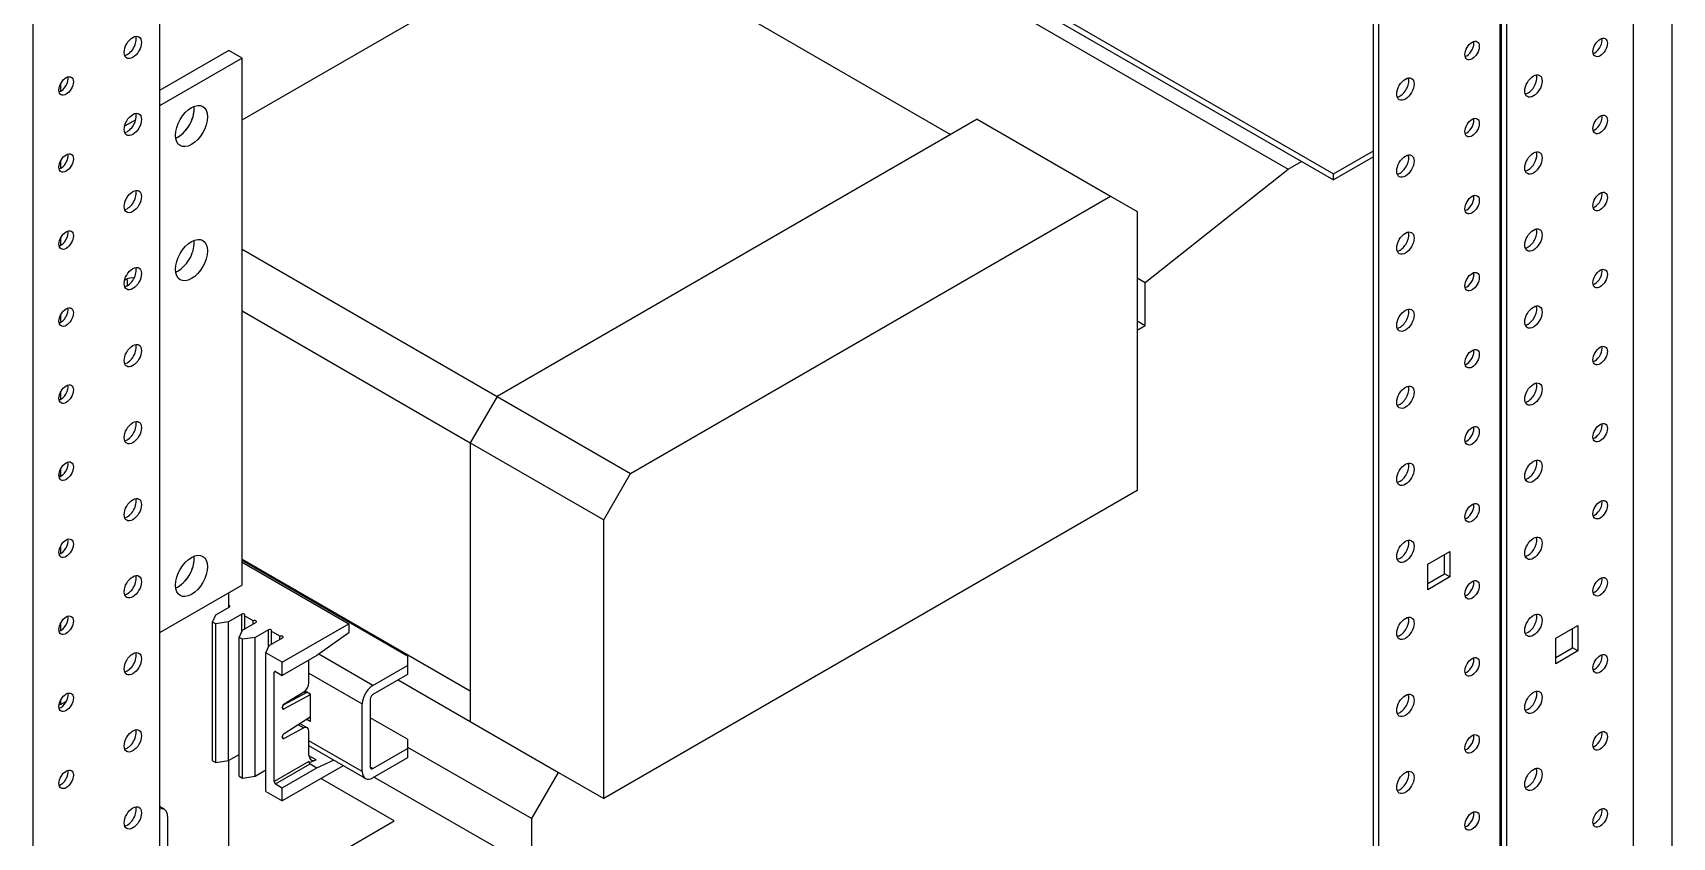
# Model space of a CAD drawing. Header units: millimetres. Extents: x -116965 to 323937, y 291661 to 566926.
# Drawn here: x -24622.3 to -24374, y 303351 to 303472.7 of the extents above; entities that cross this region are included whole.
import ezdxf

# ---------------------------------------------------------------- set-up
doc = ezdxf.new("R2010")
doc.units = ezdxf.units.MM
doc.layers.add('ALPHA', color=255, linetype='Continuous')

msp = doc.modelspace()

# ---------------------------------------------------------------- linework, layer by layer
at = {"layer": 'ALPHA'}
for p, q in [((-24400.030867, 303312.237372), (-24400.030867, 303641.635421)), ((-24419.223765, 303301.739558), (-24419.223765, 303631.487535)), ((-24418.415643, 303302.206128), (-24418.415643, 303631.020965)), ((-24379.827816, 303164.334848), (-24379.827816, 303630.904323)), ((-24399.828836, 303153.720392), (-24399.828836, 303620.289867)), ((-24399.020714, 303153.253823), (-24399.020714, 303619.823298)), ((-24519.157078, 303505.588971), (-24425.28468, 303451.391717)), ((-24519.157078, 303504.655832), (-24425.28468, 303450.458578)), ((-24603.071528, 303502.014505), (-24603.071528, 303035.445031)), ((-24519.162136, 303502.325905), (-24432.153718, 303452.091572)), ((-24590.545636, 303459.556683), (-24521.249172, 303499.565016)), ((-24373.968931, 303222.772675), (-24373.968931, 303499.448373)), ((-24622.264426, 303490.93348), (-24622.264426, 303024.364006)), ((-24538.825826, 303489.41713), (-24483.267436, 303457.340478)), ((-24592.565942, 303470.054496), (-24603.071528, 303463.989093)), ((-24590.545636, 303468.888073), (-24592.565942, 303470.054496)), ((-24405.355132, 303469.26553), (-24405.224082, 303469.189868)), ((-24590.545636, 303468.888073), (-24603.071528, 303461.656246)), ((-24590.545636, 303389.104693), (-24590.545636, 303468.888073)), ((-24618.021786, 303463.895779), (-24618.021786, 303465.068658)), ((-24606.670771, 303459.578222), (-24608.361628, 303458.602005)), ((-24479.226826, 303459.673326), (-24551.957809, 303417.682073)), ((-24479.226826, 303459.673326), (-24459.023775, 303448.009089)), ((-24425.28468, 303451.391717), (-24419.223765, 303454.890988)), ((-24618.021786, 303452.231542), (-24618.021786, 303453.404421)), ((-24618.021786, 303452.231542), (-24618.021786, 303453.404421)), ((-24453.770982, 303434.945143), (-24432.153718, 303452.091572)), ((-24432.153718, 303452.091572), (-24430.133412, 303453.257995)), ((-24419.223765, 303453.95785), (-24425.28468, 303450.458578)), ((-24425.28468, 303450.458578), (-24425.28468, 303451.391717)), ((-24531.754758, 303406.017836), (-24459.023775, 303448.009089)), ((-24459.023775, 303448.009089), (-24454.983165, 303445.676241)), ((-24454.983165, 303445.676241), (-24454.983165, 303403.451704)), ((-24618.021786, 303440.567306), (-24618.021786, 303441.740185)), ((-24590.545636, 303439.960765), (-24551.957809, 303417.682073)), ((-24454.983165, 303435.644998), (-24453.770982, 303434.945143)), ((-24453.770982, 303428.413171), (-24453.770982, 303434.945143)), ((-24618.021786, 303428.903069), (-24618.021786, 303430.075948)), ((-24590.545636, 303430.629376), (-24555.998419, 303410.683531)), ((-24454.983165, 303429.113025), (-24453.770982, 303428.413171)), ((-24454.983165, 303427.713317), (-24453.770982, 303428.413171)), ((-24618.021786, 303417.238832), (-24618.021786, 303418.411711)), ((-24551.957809, 303417.682073), (-24555.998419, 303410.683531)), ((-24551.957809, 303417.682073), (-24531.754758, 303406.017836)), ((-24555.998419, 303410.683531), (-24555.998419, 303368.458993)), ((-24555.998419, 303410.683531), (-24535.795369, 303399.019294)), ((-24618.021786, 303405.667909), (-24618.301835, 303405.829595)), ((-24618.021786, 303405.574595), (-24618.021786, 303406.747474)), ((-24618.021786, 303405.574595), (-24618.021786, 303405.667909)), ((-24535.795369, 303399.019294), (-24531.754758, 303406.017836)), ((-24454.983165, 303403.451704), (-24535.795369, 303356.794756)), ((-24535.795369, 303356.794756), (-24535.795369, 303399.019294)), ((-24618.021786, 303393.910358), (-24618.021786, 303395.083237)), ((-24618.021786, 303393.910358), (-24618.021786, 303395.083237)), ((-24590.545636, 303393.070533), (-24555.998419, 303373.124688)), ((-24565.493853, 303378.373595), (-24590.545636, 303392.837248)), ((-24590.545636, 303392.603964), (-24574.383196, 303383.272574)), ((-24411.001123, 303392.289029), (-24407.647417, 303394.225292)), ((-24411.001123, 303388.416503), (-24411.001123, 303392.289029)), ((-24408.455539, 303390.819335), (-24408.455539, 303393.758723)), ((-24407.647417, 303394.225292), (-24407.647417, 303390.352766)), ((-24411.001123, 303389.349641), (-24408.455539, 303390.819335)), ((-24407.647417, 303390.352766), (-24411.001123, 303388.416503)), ((-24407.647417, 303390.352766), (-24408.455539, 303390.819335)), ((-24590.545636, 303389.104693), (-24603.071528, 303381.872866)), ((-24592.565942, 303385.768721), (-24592.565942, 303387.938269)), ((-24594.525638, 303384.63729), (-24592.505332, 303385.803713)), ((-24618.021786, 303382.246121), (-24618.021786, 303383.419)), ((-24618.021786, 303382.246121), (-24618.021786, 303383.419)), ((-24595.037966, 303383.533375), (-24594.525638, 303384.63729)), ((-24595.037966, 303362.537748), (-24595.037966, 303383.533375)), ((-24594.538588, 303383.245058), (-24595.037966, 303383.533375)), ((-24592.626551, 303383.540852), (-24594.538588, 303383.245058)), ((-24594.538588, 303362.249432), (-24594.538588, 303383.245058)), ((-24590.606246, 303384.707275), (-24592.626551, 303383.540852)), ((-24592.626551, 303362.545225), (-24592.626551, 303383.540852)), ((-24590.606246, 303382.043253), (-24590.606246, 303384.707275)), ((-24590.485027, 303382.304442), (-24588.464722, 303383.470866)), ((-24590.202185, 303384.47399), (-24590.202185, 303382.467742)), ((-24588.868783, 303383.704151), (-24590.202185, 303384.47399)), ((-24588.868783, 303383.237581), (-24588.868783, 303383.704151)), ((-24586.565635, 303382.374428), (-24588.585941, 303381.208004)), ((-24586.565635, 303379.710406), (-24586.565635, 303382.374428)), ((-24584.484721, 303377.440456), (-24574.383196, 303383.272574)), ((-24574.383196, 303383.272574), (-24574.383196, 303381.872866)), ((-24391.606194, 303381.091362), (-24388.252488, 303383.027625)), ((-24389.06061, 303379.621668), (-24389.06061, 303382.561056)), ((-24388.252488, 303383.027625), (-24388.252488, 303379.155098)), ((-24590.997356, 303381.200527), (-24590.485027, 303382.304442)), ((-24590.997356, 303360.204901), (-24590.997356, 303381.200527)), ((-24590.497978, 303380.912211), (-24590.997356, 303381.200527)), ((-24588.585941, 303381.208004), (-24590.497978, 303380.912211)), ((-24590.497978, 303359.916585), (-24590.497978, 303380.912211)), ((-24588.585941, 303360.212378), (-24588.585941, 303381.208004)), ((-24586.956746, 303378.86768), (-24586.444417, 303379.971595)), ((-24586.444417, 303379.971595), (-24584.424112, 303381.138019)), ((-24586.161574, 303382.141143), (-24586.161574, 303380.134894)), ((-24584.828173, 303381.371303), (-24586.161574, 303382.141143)), ((-24584.828173, 303380.904734), (-24584.828173, 303381.371303)), ((-24574.383196, 303381.872866), (-24579.231928, 303378.484988)), ((-24391.606194, 303377.218835), (-24391.606194, 303381.091362)), ((-24586.956746, 303357.872053), (-24586.956746, 303378.86768)), ((-24584.484721, 303377.440456), (-24586.956746, 303378.86768)), ((-24579.231928, 303378.485571), (-24584.484721, 303375.45287)), ((-24584.484721, 303375.45287), (-24584.484721, 303377.440456)), ((-24580.444111, 303374.342707), (-24580.444111, 303377.785717)), ((-24579.232433, 303378.485279), (-24579.231928, 303378.484988)), ((-24579.231928, 303378.484988), (-24579.231928, 303378.485571)), ((-24570.746647, 303373.941185), (-24578.953591, 303378.679466)), ((-24565.493853, 303378.373595), (-24565.493853, 303376.973886)), ((-24391.606194, 303378.151974), (-24389.06061, 303379.621668)), ((-24388.252488, 303379.155098), (-24391.606194, 303377.218835)), ((-24388.252488, 303379.155098), (-24389.06061, 303379.621668)), ((-24585.696904, 303375.919439), (-24585.494874, 303376.036082)), ((-24585.696904, 303359.365554), (-24585.696904, 303375.919439)), ((-24585.494874, 303376.036082), (-24584.484721, 303375.45287)), ((-24580.444111, 303375.807462), (-24572.362891, 303371.141768)), ((-24570.746647, 303373.941185), (-24565.493853, 303376.973886)), ((-24565.493853, 303375.574178), (-24570.746647, 303372.541476)), ((-24565.493853, 303376.973886), (-24565.493853, 303375.574178)), ((-24584.372919, 303370.943884), (-24580.693553, 303372.918776)), ((-24580.242081, 303372.485857), (-24584.192325, 303370.365572)), ((-24584.192252, 303371.126459), (-24581.22403, 303372.95985)), ((-24581.050203, 303373.089272), (-24581.050203, 303372.727345)), ((-24581.026142, 303373.110797), (-24580.242081, 303372.658119)), ((-24580.242081, 303372.658119), (-24580.242081, 303368.458993)), ((-24566.908067, 303374.757681), (-24555.998419, 303368.458993)), ((-24618.021786, 303371.080085), (-24618.021786, 303371.754763)), ((-24617.961177, 303371.106775), (-24617.158238, 303371.570352)), ((-24584.484721, 303370.546468), (-24584.484721, 303370.607888)), ((-24584.192325, 303370.365572), (-24584.484534, 303370.534279)), ((-24582.464416, 303372.193697), (-24582.464416, 303371.968269)), ((-24582.129681, 303372.400454), (-24582.129681, 303372.147937)), ((-24572.362891, 303360.877239), (-24572.362891, 303371.141768)), ((-24571.150708, 303371.841622), (-24571.150708, 303361.577093)), ((-24584.198682, 303366.659783), (-24580.242081, 303369.200922)), ((-24581.22403, 303367.489973), (-24584.192252, 303365.895957)), ((-24582.109801, 303368.001373), (-24581.22403, 303367.489973)), ((-24581.819115, 303368.188067), (-24580.680805, 303367.530863)), ((-24580.242081, 303368.458993), (-24580.850417, 303368.810216)), ((-24565.493853, 303365.776219), (-24571.150708, 303369.042205)), ((-24555.998419, 303368.458993), (-24542.664406, 303360.760597)), ((-24584.484721, 303366.076814), (-24584.484721, 303366.145262)), ((-24584.192252, 303365.895957), (-24584.484537, 303366.064708)), ((-24580.444111, 303363.425858), (-24580.444111, 303367.007689)), ((-24572.362891, 303360.877239), (-24580.444111, 303365.542934)), ((-24565.493853, 303365.776219), (-24565.493853, 303364.37651)), ((-24595.037966, 303362.537748), (-24594.538588, 303362.249432)), ((-24594.538588, 303362.249432), (-24592.626551, 303362.545225)), ((-24592.626551, 303362.545225), (-24590.997356, 303363.485841)), ((-24592.565942, 303348.205094), (-24592.565942, 303362.580218)), ((-24571.889504, 303359.830892), (-24580.444111, 303364.769896)), ((-24579.358636, 303362.660517), (-24580.437471, 303363.283382)), ((-24579.358636, 303362.660517), (-24580.381889, 303362.193927)), ((-24579.231928, 303361.4657), (-24576.711605, 303362.614933)), ((-24570.746647, 303361.343809), (-24565.493853, 303364.37651)), ((-24565.493853, 303362.976802), (-24570.746647, 303359.9441)), ((-24565.493853, 303364.609795), (-24546.705016, 303353.762055)), ((-24565.493853, 303364.37651), (-24565.493853, 303362.976802)), ((-24590.997356, 303360.204901), (-24590.497978, 303359.916585)), ((-24590.497978, 303359.916585), (-24588.585941, 303360.212378)), ((-24588.585941, 303360.212378), (-24586.956746, 303361.152994)), ((-24580.444111, 303362.398256), (-24585.696904, 303359.365554)), ((-24585.494874, 303359.015627), (-24580.242081, 303362.048329)), ((-24575.254697, 303361.773787), (-24584.484721, 303356.444829)), ((-24584.484721, 303358.432415), (-24579.231928, 303361.465117)), ((-24580.256362, 303362.057158), (-24579.231928, 303361.4657)), ((-24580.242081, 303362.048329), (-24579.231928, 303361.465117)), ((-24579.231928, 303361.465117), (-24579.231928, 303361.4657)), ((-24570.746647, 303361.343809), (-24571.150708, 303361.577093)), ((-24570.544616, 303360.060743), (-24546.705016, 303346.296943)), ((-24546.705016, 303353.762055), (-24542.664406, 303360.760597)), ((-24542.664406, 303360.760597), (-24535.795369, 303356.794756)), ((-24586.956746, 303357.872053), (-24584.484721, 303356.444829)), ((-24585.494874, 303359.015627), (-24584.484721, 303358.432415)), ((-24584.484721, 303356.444829), (-24584.484721, 303358.432415)), ((-24567.514158, 303353.412128), (-24578.625836, 303359.827458)), ((-24602.332732, 303355.15833), (-24603.071528, 303355.584874)), ((-24601.859345, 303354.111982), (-24601.859345, 303343.847453)), ((-24575.393348, 303348.863075), (-24567.514158, 303353.412128)), ((-24546.705016, 303346.296943), (-24546.705016, 303353.762055))]:
    msp.add_line(p, q, dxfattribs=at)
for centre, major_axis, start_param, end_param in [((-24607.112138, 303470.521066), (0.928571, 1.608333), 2.3561944902, 8.6393797974), ((-24607.92026, 303470.987635), (0.928571, 1.608333), 3.5917893435, 5.8329886172), ((-24384.878578, 303470.521066), (0.771429, 1.336153), 2.3561944902, 8.6393797974), ((-24385.6867, 303470.987635), (0.771429, 1.336153), 3.926990817, 5.7318997087), ((-24404.273507, 303470.054496), (0.771429, 1.336153), 2.3561944902, 8.6393797974), ((-24405.081629, 303470.521066), (0.771429, 1.336153), 3.692878252, 3.926990817), ((-24405.081629, 303470.521066), (0.771429, 1.336153), 3.926990817, 5.7318997087), ((-24385.6867, 303470.987635), (0.771429, 1.336153), 3.692878252, 3.926990817), ((-24617.213664, 303464.688947), (0.771429, 1.336153), 2.3561944902, 8.6393797974), ((-24618.021786, 303465.155517), (0.771429, 1.336153), 3.692878252, 5.7318997087), ((-24414.375033, 303464.222378), (0.928571, 1.608333), 2.3561944902, 8.6393797974), ((-24415.183155, 303464.688947), (0.928571, 1.608333), 3.926990817, 5.8329886172), ((-24394.980104, 303464.688947), (0.928571, 1.608333), 2.3561944902, 8.6393797974), ((-24395.788226, 303465.155517), (0.928571, 1.608333), 3.926990817, 5.8329886172), ((-24598.222796, 303458.623544), (1.714286, 2.96923), 2.3561944902, 8.6393797974), ((-24415.183155, 303464.688947), (0.928571, 1.608333), 3.5917893435, 3.926990817), ((-24395.788226, 303465.155517), (0.928571, 1.608333), 3.5917893435, 3.926990817), ((-24607.112138, 303458.856829), (0.928571, 1.608333), 2.3561944902, 8.6393797974), ((-24607.92026, 303459.323398), (0.928571, 1.608333), 3.5917893435, 5.8329886172), ((-24600.243101, 303459.789968), (1.714286, 2.96923), 3.7717298997, 5.6530480611), ((-24600.243101, 303459.789968), (1.714286, 2.96923), 3.926990817, 5.6530480611), ((-24404.273507, 303458.39026), (0.771429, 1.336153), 2.3561944902, 8.6393797974), ((-24405.081629, 303458.856829), (0.771429, 1.336153), 3.926990817, 5.7318997087), ((-24384.878578, 303458.856829), (0.771429, 1.336153), 2.3561944902, 8.6393797974), ((-24385.6867, 303459.323398), (0.771429, 1.336153), 3.926990817, 5.7318997087), ((-24600.243101, 303459.789968), (1.714286, 2.96923), 3.7717298997, 3.926990817), ((-24405.081629, 303458.856829), (0.771429, 1.336153), 3.692878252, 3.926990817), ((-24385.6867, 303459.323398), (0.771429, 1.336153), 3.692878252, 3.926990817), ((-24617.213664, 303453.024711), (0.771429, 1.336153), 2.3561944902, 8.6393797974), ((-24618.021786, 303453.49128), (0.771429, 1.336153), 3.692878252, 5.7318997087), ((-24414.375033, 303452.558141), (0.928571, 1.608333), 2.3561944902, 8.6393797974), ((-24394.980104, 303453.024711), (0.928571, 1.608333), 2.3561944902, 8.6393797974), ((-24395.788226, 303453.49128), (0.928571, 1.608333), 3.926990817, 5.8329886172), ((-24415.183155, 303453.024711), (0.928571, 1.608333), 3.926990817, 5.8329886172), ((-24395.788226, 303453.49128), (0.928571, 1.608333), 3.5917893435, 3.926990817), ((-24415.183155, 303453.024711), (0.928571, 1.608333), 3.5917893435, 3.926990817), ((-24607.112138, 303447.192592), (0.928571, 1.608333), 2.3561944902, 8.6393797974), ((-24607.92026, 303447.659162), (0.928571, 1.608333), 3.5917893435, 5.8329886172), ((-24404.273507, 303446.726023), (0.771429, 1.336153), 2.3561944902, 8.6393797974), ((-24405.081629, 303447.192592), (0.771429, 1.336153), 3.926990817, 5.7318997087), ((-24384.878578, 303447.192592), (0.771429, 1.336153), 2.3561944902, 8.6393797974), ((-24385.6867, 303447.659162), (0.771429, 1.336153), 3.926990817, 5.7318997087), ((-24405.081629, 303447.192592), (0.771429, 1.336153), 3.692878252, 3.926990817), ((-24385.6867, 303447.659162), (0.771429, 1.336153), 3.692878252, 3.926990817), ((-24617.213664, 303441.360474), (0.771429, 1.336153), 2.3561944902, 8.6393797974), ((-24618.021786, 303441.827043), (0.771429, 1.336153), 3.692878252, 5.7318997087), ((-24414.375033, 303440.893904), (0.928571, 1.608333), 2.3561944902, 8.6393797974), ((-24415.183155, 303441.360474), (0.928571, 1.608333), 3.926990817, 5.8329886172), ((-24394.980104, 303441.360474), (0.928571, 1.608333), 2.3561944902, 8.6393797974), ((-24395.788226, 303441.827043), (0.928571, 1.608333), 3.926990817, 5.8329886172), ((-24598.222796, 303438.327772), (1.714286, 2.96923), 2.3561944902, 8.6393797974), ((-24600.243101, 303439.494196), (1.714286, 2.96923), 3.926990817, 5.6530480611), ((-24415.183155, 303441.360474), (0.928571, 1.608333), 3.5917893435, 3.926990817), ((-24395.788226, 303441.827043), (0.928571, 1.608333), 3.5917893435, 3.926990817), ((-24607.112138, 303435.528355), (0.928571, 1.608333), 2.3561944902, 8.6393797974), ((-24607.92026, 303435.994925), (0.928571, 1.608333), 3.5917893435, 5.8329886172), ((-24384.878578, 303435.528355), (0.771429, 1.336153), 2.3561944902, 8.6393797974), ((-24608.324321, 303432.495654), (1.714286, 2.96923), 0.7853981634, 0.8008254451), ((-24608.324321, 303432.495654), (1.714286, 2.96923), 0.1679476412, 0.7853981634), ((-24610.344626, 303433.662077), (1.714286, 2.96923), 5.2883672287, 5.6530480611), ((-24600.243101, 303439.494196), (1.714286, 2.96923), 3.7717298997, 3.926990817), ((-24404.273507, 303435.061786), (0.771429, 1.336153), 2.3561944902, 8.6393797974), ((-24405.081629, 303435.528355), (0.771429, 1.336153), 3.926990817, 5.7318997087), ((-24385.6867, 303435.994925), (0.771429, 1.336153), 3.692878252, 3.926990817), ((-24385.6867, 303435.994925), (0.771429, 1.336153), 3.926990817, 5.7318997087), ((-24405.081629, 303435.528355), (0.771429, 1.336153), 3.692878252, 3.926990817), ((-24617.213664, 303429.696237), (0.771429, 1.336153), 2.3561944902, 8.6393797974), ((-24618.021786, 303430.162806), (0.771429, 1.336153), 3.692878252, 5.7318997087), ((-24414.375033, 303429.229667), (0.928571, 1.608333), 2.3561944902, 8.6393797974), ((-24415.183155, 303429.696237), (0.928571, 1.608333), 3.926990817, 5.8329886172), ((-24394.980104, 303429.696237), (0.928571, 1.608333), 2.3561944902, 8.6393797974), ((-24395.788226, 303430.162806), (0.928571, 1.608333), 3.926990817, 5.8329886172), ((-24415.183155, 303429.696237), (0.928571, 1.608333), 3.5917893435, 3.926990817), ((-24395.788226, 303430.162806), (0.928571, 1.608333), 3.5917893435, 3.926990817), ((-24607.112138, 303423.864118), (0.928571, 1.608333), 2.3561944902, 8.6393797974), ((-24607.92026, 303424.330688), (0.928571, 1.608333), 3.5917893435, 5.8329886172), ((-24404.273507, 303423.397549), (0.771429, 1.336153), 2.3561944902, 8.6393797974), ((-24405.081629, 303423.864118), (0.771429, 1.336153), 3.926990817, 5.7318997087), ((-24384.878578, 303423.864118), (0.771429, 1.336153), 2.3561944902, 8.6393797974), ((-24385.6867, 303424.330688), (0.771429, 1.336153), 3.926990817, 5.7318997087), ((-24405.081629, 303423.864118), (0.771429, 1.336153), 3.692878252, 3.926990817), ((-24385.6867, 303424.330688), (0.771429, 1.336153), 3.692878252, 3.926990817), ((-24617.213664, 303418.032), (0.771429, 1.336153), 2.3561944902, 8.6393797974), ((-24394.980104, 303418.032), (0.928571, 1.608333), 2.3561944902, 8.6393797974), ((-24395.788226, 303418.498569), (0.928571, 1.608333), 3.926990817, 5.8329886172), ((-24618.021786, 303418.498569), (0.771429, 1.336153), 3.692878252, 5.7318997087), ((-24414.375033, 303417.56543), (0.928571, 1.608333), 2.3561944902, 8.6393797974), ((-24415.183155, 303418.032), (0.928571, 1.608333), 3.926990817, 5.8329886172), ((-24415.183155, 303418.032), (0.928571, 1.608333), 3.5917893435, 3.926990817), ((-24395.788226, 303418.498569), (0.928571, 1.608333), 3.5917893435, 3.926990817), ((-24607.112138, 303412.199882), (0.928571, 1.608333), 2.3561944902, 8.6393797974), ((-24607.92026, 303412.666451), (0.928571, 1.608333), 3.5917893435, 5.8329886172), ((-24404.273507, 303411.733312), (0.771429, 1.336153), 2.3561944902, 8.6393797974), ((-24405.081629, 303412.199882), (0.771429, 1.336153), 3.926990817, 5.7318997087), ((-24384.878578, 303412.199882), (0.771429, 1.336153), 2.3561944902, 8.6393797974), ((-24385.6867, 303412.666451), (0.771429, 1.336153), 3.926990817, 5.7318997087), ((-24405.081629, 303412.199882), (0.771429, 1.336153), 3.692878252, 3.926990817), ((-24385.6867, 303412.666451), (0.771429, 1.336153), 3.692878252, 3.926990817), ((-24617.213664, 303406.367763), (0.771429, 1.336153), 2.3561944902, 8.6393797974), ((-24618.021786, 303406.834333), (0.771429, 1.336153), 3.692878252, 5.7318997087), ((-24414.375033, 303405.901194), (0.928571, 1.608333), 2.3561944902, 8.6393797974), ((-24415.183155, 303406.367763), (0.928571, 1.608333), 3.926990817, 5.8329886172), ((-24394.980104, 303406.367763), (0.928571, 1.608333), 2.3561944902, 8.6393797974), ((-24395.788226, 303406.834333), (0.928571, 1.608333), 3.926990817, 5.8329886172), ((-24415.183155, 303406.367763), (0.928571, 1.608333), 3.5917893435, 3.926990817), ((-24395.788226, 303406.834333), (0.928571, 1.608333), 3.5917893435, 3.926990817), ((-24607.112138, 303400.535645), (0.928571, 1.608333), 2.3561944902, 8.6393797974), ((-24607.92026, 303401.002214), (0.928571, 1.608333), 3.5917893435, 5.8329886172), ((-24404.273507, 303400.069075), (0.771429, 1.336153), 2.3561944902, 8.6393797974), ((-24405.081629, 303400.535645), (0.771429, 1.336153), 3.926990817, 5.7318997087), ((-24384.878578, 303400.535645), (0.771429, 1.336153), 2.3561944902, 8.6393797974), ((-24385.6867, 303401.002214), (0.771429, 1.336153), 3.692878252, 3.926990817), ((-24385.6867, 303401.002214), (0.771429, 1.336153), 3.926990817, 5.7318997087), ((-24405.081629, 303400.535645), (0.771429, 1.336153), 3.692878252, 3.926990817), ((-24617.213664, 303394.703526), (0.771429, 1.336153), 2.3561944902, 8.6393797974), ((-24618.021786, 303395.170096), (0.771429, 1.336153), 3.692878252, 5.7318997087), ((-24414.375033, 303394.236957), (0.928571, 1.608333), 2.3561944902, 8.6393797974), ((-24415.183155, 303394.703526), (0.928571, 1.608333), 3.926990817, 5.8329886172), ((-24394.980104, 303394.703526), (0.928571, 1.608333), 2.3561944902, 8.6393797974), ((-24395.788226, 303395.170096), (0.928571, 1.608333), 3.926990817, 5.8329886172), ((-24598.222796, 303390.504401), (1.714286, 2.96923), 2.3561944902, 8.6393797974), ((-24600.243101, 303391.670825), (1.714286, 2.96923), 3.7717298997, 5.6530480611), ((-24600.243101, 303391.670825), (1.714286, 2.96923), 3.926990817, 5.6530480611), ((-24415.183155, 303394.703526), (0.928571, 1.608333), 3.5917893435, 3.926990817), ((-24395.788226, 303395.170096), (0.928571, 1.608333), 3.5917893435, 3.926990817), ((-24607.112138, 303388.871408), (0.928571, 1.608333), 2.3561944902, 8.6393797974), ((-24607.92026, 303389.337977), (0.928571, 1.608333), 3.5917893435, 5.8329886172), ((-24404.273507, 303388.404838), (0.771429, 1.336153), 2.3561944902, 8.6393797974), ((-24384.878578, 303388.871408), (0.771429, 1.336153), 2.3561944902, 8.6393797974), ((-24385.6867, 303389.337977), (0.771429, 1.336153), 3.926990817, 5.7318997087), ((-24600.243101, 303391.670825), (1.714286, 2.96923), 3.7717298997, 3.926990817), ((-24405.081629, 303388.871408), (0.771429, 1.336153), 3.692878252, 3.926990817), ((-24405.081629, 303388.871408), (0.771429, 1.336153), 3.926990817, 5.7318997087), ((-24385.6867, 303389.337977), (0.771429, 1.336153), 3.692878252, 3.926990817), ((-24592.707363, 303385.920356), (-0.285714, 0), 2.3561944902, 4.1945832121), ((-24394.980104, 303383.039289), (0.928571, 1.608333), 2.3561944902, 8.6393797974), ((-24617.213664, 303383.039289), (0.771429, 1.336153), 2.3561944902, 8.6393797974), ((-24618.021786, 303383.505859), (0.771429, 1.336153), 3.692878252, 5.7318997087), ((-24590.404215, 303384.590633), (-0.285714, 0), 2.3561944902, 5.4977871438), ((-24588.666753, 303383.587508), (-0.285714, 0), 2.3561944902, 5.4977871438), ((-24586.363605, 303382.257785), (-0.285714, 0), 2.3561944902, 5.4977871438), ((-24414.375033, 303382.57272), (0.928571, 1.608333), 2.3561944902, 8.6393797974), ((-24415.183155, 303383.039289), (0.928571, 1.608333), 3.926990817, 5.8329886172), ((-24395.788226, 303383.505859), (0.928571, 1.608333), 3.926990817, 5.8329886172), ((-24584.626143, 303381.254661), (-0.285714, 0), 2.3561944902, 5.4977871438), ((-24415.183155, 303383.039289), (0.928571, 1.608333), 3.5917893435, 3.926990817), ((-24395.788226, 303383.505859), (0.928571, 1.608333), 3.5917893435, 3.926990817), ((-24607.112138, 303377.207171), (0.928571, 1.608333), 2.3561944902, 8.6393797974), ((-24607.92026, 303377.67374), (0.928571, 1.608333), 3.5917893435, 5.8329886172), ((-24404.273507, 303376.740601), (0.771429, 1.336153), 2.3561944902, 8.6393797974), ((-24405.081629, 303377.207171), (0.771429, 1.336153), 3.926990817, 5.7318997087), ((-24384.878578, 303377.207171), (0.771429, 1.336153), 2.3561944902, 8.6393797974), ((-24385.6867, 303377.67374), (0.771429, 1.336153), 3.926990817, 5.7318997087), ((-24585.494874, 303375.802797), (-0.142857, 0.247436), 5.4977871438, 7.0685834706), ((-24405.081629, 303377.207171), (0.771429, 1.336153), 3.692878252, 3.926990817), ((-24385.6867, 303377.67374), (0.771429, 1.336153), 3.692878252, 3.926990817), ((-24617.213664, 303371.375052), (0.771429, 1.336153), 2.3561944902, 8.6393797974), ((-24618.021786, 303371.841622), (0.771429, 1.336153), 3.692878252, 5.7318997087), ((-24581.252233, 303373.876138), (0.571429, 0.989743), 3.961897402, 5.4977871438), ((-24570.746647, 303372.074907), (1.142857, 1.979487), 0.7853981634, 2.3561944902), ((-24570.746647, 303372.074907), (0.285714, 0.494872), 0.7853981634, 2.3561944902), ((-24414.375033, 303370.908483), (0.928571, 1.608333), 2.3561944902, 8.6393797974), ((-24415.183155, 303371.375052), (0.928571, 1.608333), 3.926990817, 5.8329886172), ((-24394.980104, 303371.375052), (0.928571, 1.608333), 2.3561944902, 8.6393797974), ((-24395.788226, 303371.841622), (0.928571, 1.608333), 3.926990817, 5.8329886172), ((-24618.163207, 303371.223417), (-0.285714, 0), 1.1809156835, 2.3561944902), ((-24584.181675, 303370.782851), (0.214286, 0.371154), 0.8203047484, 2.3561944902), ((-24584.181675, 303370.721431), (0.214286, 0.371154), 2.3561944902, 3.891842637), ((-24395.788226, 303371.841622), (0.928571, 1.608333), 3.5917893435, 3.926990817), ((-24581.252233, 303366.54112), (0.571429, 0.989743), 5.4977871438, 7.0336768855), ((-24415.183155, 303371.375052), (0.928571, 1.608333), 3.5917893435, 3.926990817), ((-24607.112138, 303365.542934), (0.928571, 1.608333), 2.3561944902, 8.6393797974), ((-24607.92026, 303366.009504), (0.928571, 1.608333), 3.5917893435, 5.8329886172), ((-24584.181675, 303366.320226), (0.214286, 0.371154), 0.8415466072, 2.3561944902), ((-24584.181675, 303366.251777), (0.214286, 0.371154), 2.3561944902, 3.8920842319), ((-24404.273507, 303365.076365), (0.771429, 1.336153), 2.3561944902, 8.6393797974), ((-24405.081629, 303365.542934), (0.771429, 1.336153), 3.926990817, 5.7318997087), ((-24384.878578, 303365.542934), (0.771429, 1.336153), 2.3561944902, 8.6393797974), ((-24385.6867, 303366.009504), (0.771429, 1.336153), 3.926990817, 5.7318997087), ((-24579.231928, 303364.125712), (0.857143, 1.484615), 2.3561944902, 3.8222710619), ((-24405.081629, 303365.542934), (0.771429, 1.336153), 3.692878252, 3.926990817), ((-24385.6867, 303366.009504), (0.771429, 1.336153), 3.692878252, 3.926990817), ((-24617.213664, 303359.710816), (0.771429, 1.336153), 2.3561944902, 8.6393797974), ((-24618.021786, 303360.177385), (0.771429, 1.336153), 3.692878252, 5.7318997087), ((-24580.242081, 303362.281613), (-0.142857, 0.247436), 0.7853981634, 2.2854457784), ((-24580.242081, 303362.281613), (-0.142857, 0.247436), 2.2854457784, 2.3561944902), ((-24570.746647, 303361.810378), (1.142857, 1.979487), 2.3561944902, 3.926990817), ((-24570.746647, 303361.810378), (0.285714, 0.494872), 2.3561944902, 3.926990817), ((-24414.375033, 303359.244246), (0.928571, 1.608333), 2.3561944902, 8.6393797974), ((-24415.183155, 303359.710816), (0.928571, 1.608333), 3.926990817, 5.8329886172), ((-24394.980104, 303359.710816), (0.928571, 1.608333), 2.3561944902, 8.6393797974), ((-24395.788226, 303360.177385), (0.928571, 1.608333), 3.926990817, 5.8329886172), ((-24585.494874, 303359.248912), (-0.142857, 0.247436), 0.7853981634, 2.3561944902), ((-24415.183155, 303359.710816), (0.928571, 1.608333), 3.5917893435, 3.926990817), ((-24395.788226, 303360.177385), (0.928571, 1.608333), 3.5917893435, 3.926990817), ((-24607.112138, 303353.878697), (0.928571, 1.608333), 2.3561944902, 8.6393797974), ((-24607.92026, 303354.345267), (0.928571, 1.608333), 3.5917893435, 5.8329886172), ((-24603.475589, 303353.178843), (1.142857, 1.979487), 5.4977871438, 6.8159032154), ((-24384.878578, 303353.878697), (0.771429, 1.336153), 2.3561944902, 8.6393797974), ((-24385.6867, 303354.345267), (0.771429, 1.336153), 3.926990817, 5.7318997087), ((-24404.273507, 303353.412128), (0.771429, 1.336153), 2.3561944902, 8.6393797974), ((-24405.081629, 303353.878697), (0.771429, 1.336153), 3.692878252, 3.926990817), ((-24405.081629, 303353.878697), (0.771429, 1.336153), 3.926990817, 5.7318997087), ((-24385.6867, 303354.345267), (0.771429, 1.336153), 3.692878252, 3.926990817)]:
    msp.add_ellipse(centre, major_axis=major_axis, ratio=0.5773502692, start_param=start_param, end_param=end_param, dxfattribs=at)

doc.saveas('drawing.dxf')
